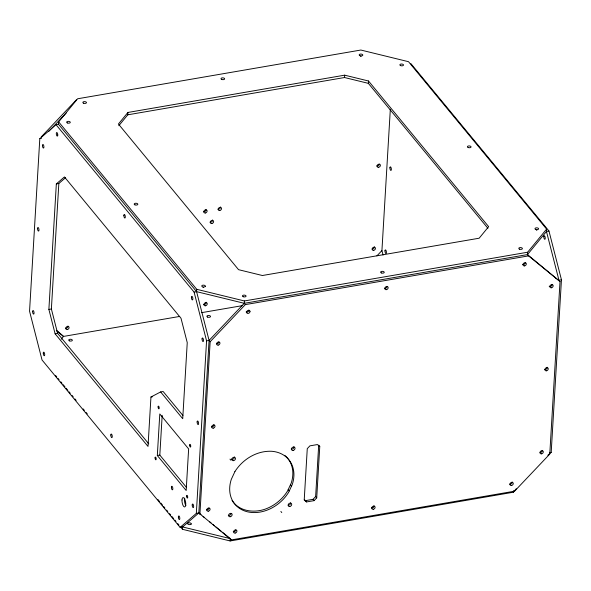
<?xml version="1.0" encoding="UTF-8"?>
<svg xmlns="http://www.w3.org/2000/svg" width="591" height="591" viewBox="0 0 591 591"><rect width="100%" height="100%" fill="white"/><g stroke="black" fill="none" stroke-linecap="round" stroke-linejoin="round"><path stroke-width="0.89" d="M39.804 138.656L29.55 311.206L42.035 359.978L180.115 527.379L182.612 526.95L230.276 538.608L231.354 539.915L514.591 491.18L549.778 454.073L560.024 281.523L527.49 254.581L244.26 303.316L196.589 291.651L194.092 292.087L56.012 124.679L39.804 138.656L41.466 138.375M231.354 539.915L198.82 512.966L209.074 340.416L196.589 291.651L58.509 124.25L58.649 121.894L77.628 98.771L360.857 50.036L408.529 61.7L546.609 229.101L546.468 231.458L558.953 280.223L561.45 279.794L548.965 231.022L410.885 63.621M48.883 309.418L56.337 183.927L64.441 176.938L181.001 318.254L187.244 342.64L182.722 418.716L160.634 391.936L150.949 397.012L148.009 446.419L55.118 333.804L48.883 309.418L51.38 308.99L58.834 183.498L65.586 177.677M118.835 125.698L127.767 114.817L127.907 112.46L344.664 75.168L368.496 80.997L488.639 226.656L479.153 238.217L262.389 275.509L238.557 269.681L118.414 124.029L127.907 112.46M157.317 455.521L159.792 413.951L188.64 448.931L186.172 490.5L157.317 455.521L159.821 455.092L186.364 487.272M159.821 455.092L162.178 415.325M516.246 488.727L513.372 492.229L230.143 540.964L182.471 529.3L182.612 526.95L198.82 512.966L200.97 514.717M196.589 291.651L196.729 289.302L58.649 121.894M180.115 527.379L196.323 513.402L206.577 340.852L194.092 292.087M199.898 514.273L210.152 341.724L245.331 304.616L528.568 255.888L560.024 281.523M230.143 540.964L230.276 538.608L222.415 532.196M206.577 340.852L209.074 340.416L244.26 303.316L244.401 300.959L527.63 252.231L546.609 229.101M304.321 499.668L305.503 500.629L313.001 499.343L315.638 496.558L318.689 445.186L319.768 446.493L316.717 497.866L314.072 500.643L306.574 501.936L304.217 500.016L307.268 448.643L309.906 445.858L317.404 444.565L319.768 446.493M127.767 114.817L344.523 77.524L344.664 75.168M487.915 228.296L368.356 83.353L368.496 80.997M383.064 255.017L381.926 250.584L390.326 109.239M513.372 492.229L513.468 490.663M528.568 255.888L527.49 254.581L527.63 252.231M547.82 455.255L551.196 452.344L561.45 279.794M248.907 310.127L248.87 310.534A1.817 1.426 -39.5 0 1 246.115 311.959M61.205 339.219L63.51 336.419L179.708 316.429M527.49 254.581L546.468 231.458L548.965 231.022M41.222 136.927L76.409 99.82M48.58 131.601L66.177 113.051M376.903 255.881L381.926 250.584M56.012 124.679L58.509 124.25M56.337 183.927L58.834 183.498M55.118 333.804L57.623 333.376L148.762 443.863M201.494 312.676L242.347 305.65M160.634 391.936L163.138 391.508L182.9 415.466M150.949 397.012L152.611 396.724M196.323 513.402L198.82 512.966M549.534 452.625L551.196 452.344M344.523 77.524L368.356 83.353M196.729 289.302L244.401 300.959M57.423 331.034L63.51 336.419L56.359 330.591M203.112 516.468L204.538 517.627M209.546 521.713L210.972 522.872M213.122 524.623L214.548 525.791M215.981 526.958L220.982 531.036M232.056 500.459C239.547 512.042 255.467 513.394 267.295 508.319A34.965 27.415 -39.5 0 0 287.603 490.899L291.237 483.069A34.965 27.415 -39.5 0 0 284.67 455.329M244.26 303.316L245.331 304.616M209.074 340.416L210.152 341.724M315.638 496.558L316.717 497.866M313.001 499.343L314.072 500.643M305.503 500.629L306.574 501.936M290.432 484.805L291.511 486.112M288.186 489.636L289.265 490.944M280.88 511.466L281.774 512.552M229.98 459.126L230.874 460.212M55.554 375.433L56.729 376.859M57.903 378.284L59.078 379.71M60.843 381.845L62.018 383.271M63.193 384.697L64.958 386.832M66.133 388.257L67.891 390.392M69.073 391.818L70.248 393.244M72.006 395.379L73.181 396.805M74.946 398.94L76.121 400.366M83.168 408.913L84.343 410.339M86.109 412.474L87.283 413.899M157.797 499.38L159.555 501.523M160.73 502.948L162.495 505.083M163.67 506.509L164.845 507.935M166.61 510.07L167.785 511.496M169.543 513.631L170.718 515.057M171.892 516.482L173.658 518.617M174.833 520.043L176.007 521.469M177.773 523.604L178.947 525.03M180.706 527.165L182.471 529.3M51.38 308.99L57.623 333.376M554.727 277.401A1.817 0.665 80.2 0 1 555.614 278.198M185.884 505.615A4.765 1.743 80.2 0 1 184.724 498.139M218.877 341.945A1.817 1.426 -39.5 0 1 216.69 343.822M387.075 286.502A1.817 1.426 -39.5 0 1 384.497 288.29M525.244 262.729A1.817 1.426 -39.5 0 1 522.666 264.517M552.09 284.618A1.817 1.426 -39.5 0 1 550.982 286.243A1.817 1.426 -39.5 0 1 549.187 286.214M547.126 367.247A1.817 1.426 -39.5 0 1 546.439 368.998A1.817 1.426 -39.5 0 1 544.584 369.434M542.228 450.667A1.817 1.426 -39.5 0 1 540.041 452.543M512.161 481.946A1.817 1.426 -39.5 0 1 511.466 483.697A1.817 1.426 -39.5 0 1 509.612 484.125M374 505.719A1.817 1.426 -39.5 0 1 373.305 507.47A1.817 1.426 -39.5 0 1 371.451 507.898M209.015 508.001A1.817 1.426 -39.5 0 1 206.429 509.789M235.861 529.883A1.817 1.426 -39.5 0 1 233.282 531.671M213.912 424.582A1.817 1.426 -39.5 0 1 213.218 426.333A1.817 1.426 -39.5 0 1 211.364 426.761M234.368 456.932A1.95 1.529 -39.5 0 1 232.98 459.214L232.507 459.355A1.95 1.529 -39.5 0 1 231.273 459.074M290.595 502.764A1.95 1.529 -39.5 0 1 289.206 505.046L288.74 505.187A1.95 1.529 -39.5 0 1 288.282 505.209M231.066 513.439A1.95 1.529 -39.5 0 1 229.648 515.293L229.175 515.433A1.95 1.529 -39.5 0 1 228.296 515.359M293.926 446.685A1.95 1.529 -39.5 0 1 292.538 448.968L292.072 449.108A1.95 1.529 -39.5 0 1 291.193 449.034M374.347 246.779A1.817 1.426 -39.5 0 1 372.19 249.047M379.311 164.15A1.817 1.426 -39.5 0 1 376.733 165.938M206.148 302.223A1.817 1.426 -39.5 0 1 205.454 303.973A1.817 1.426 -39.5 0 1 203.6 304.409M67.98 325.996A1.817 1.426 -39.5 0 1 67.285 327.746A1.817 1.426 -39.5 0 1 65.431 328.182M220.436 206.953A1.817 1.426 -39.5 0 1 219.741 208.704A1.817 1.426 -39.5 0 1 217.887 209.14M206 209.436A1.817 1.426 -39.5 0 1 205.313 211.186A1.817 1.426 -39.5 0 1 203.459 211.622M212.516 219.955A1.817 1.426 -39.5 0 1 211.829 221.714A1.817 1.426 -39.5 0 1 209.975 222.142M203.001 287.514A1.817 0.909 3.4 0 1 203.474 287.507M360.591 56.418A1.817 0.909 3.4 0 1 361.071 56.433M536.392 230.172A1.817 0.909 3.4 0 1 536.864 230.195M543.816 236.481L543.794 236.895A1.817 0.665 80.2 0 0 544.902 239.259L545.05 239.119A1.817 0.665 80.2 0 0 544.858 236.334A1.817 0.665 80.2 0 0 543.816 236.481M57.755 135.036L57.726 135.435A1.817 0.665 80.2 0 1 56.507 134.984L56.396 134.526A1.817 0.665 80.2 0 1 56.869 132.547A1.817 0.665 80.2 0 1 57.755 135.036M249.986 311.427L249.949 311.841A1.817 1.426 -39.5 0 1 247.186 313.26L246.912 313.016A1.817 1.426 -39.5 0 1 247.821 310.497A1.817 1.426 -39.5 0 1 249.986 311.427M234.923 471.566L231.288 479.404A34.965 27.415 -39.5 0 0 247.873 511.895A34.965 27.415 -39.5 0 0 288.681 492.207L292.316 484.369A34.965 27.415 -39.5 0 0 271.838 451.288C256.93 450.534 242.798 459.192 234.923 471.566M205.321 286.399L205.129 286.605A1.817 0.909 3.4 0 1 202.27 286.642A1.817 0.909 3.4 0 1 202.698 285.231L203.141 285.165A1.817 0.909 3.4 0 1 205.321 286.399M191.196 524.047L191.011 524.254A1.817 0.909 3.4 0 1 188.152 524.291A1.817 0.909 3.4 0 1 188.581 522.88L189.024 522.813A1.817 0.909 3.4 0 1 191.196 524.047M389.92 167.763A1.817 0.665 80.2 0 0 390.917 170.43A1.817 0.665 80.2 0 0 391.079 167.711A1.817 0.665 80.2 0 0 389.92 167.763M384.992 250.813A1.817 0.665 80.2 0 0 385.982 253.473A1.817 0.665 80.2 0 0 386.145 250.754A1.817 0.665 80.2 0 0 384.992 250.813M197.143 421.908A1.817 0.665 80.2 0 0 198.14 424.567A1.817 0.665 80.2 0 0 198.303 421.856A1.817 0.665 80.2 0 0 197.143 421.908M123.866 215.353A1.817 0.665 80.2 0 0 124.864 218.02A1.817 0.665 80.2 0 0 125.026 215.301A1.817 0.665 80.2 0 0 123.866 215.353M110.82 434.961A1.817 0.665 80.2 0 0 111.817 437.628A1.817 0.665 80.2 0 0 111.98 434.91A1.817 0.665 80.2 0 0 110.82 434.961M32.616 311.442A1.817 0.665 80.2 0 0 33.606 314.102A1.817 0.665 80.2 0 0 33.768 311.383A1.817 0.665 80.2 0 0 32.616 311.442M43.269 353.063A1.817 0.665 80.2 0 0 44.259 355.723A1.817 0.665 80.2 0 0 44.421 353.012A1.817 0.665 80.2 0 0 43.269 353.063M42.478 145.386A1.817 0.665 80.2 0 0 43.475 148.053A1.817 0.665 80.2 0 0 43.631 145.334A1.817 0.665 80.2 0 0 42.478 145.386M191.425 297.258A1.817 0.665 80.2 0 0 192.415 299.918A1.817 0.665 80.2 0 0 192.577 297.199A1.817 0.665 80.2 0 0 191.425 297.258M202.078 338.879A1.817 0.665 80.2 0 0 203.075 341.546A1.817 0.665 80.2 0 0 203.23 338.828A1.817 0.665 80.2 0 0 202.078 338.879M192.215 504.936A1.817 0.665 80.2 0 0 193.205 507.595A1.817 0.665 80.2 0 0 193.368 504.877A1.817 0.665 80.2 0 0 192.215 504.936M178.379 516.866A1.817 0.665 80.2 0 0 179.369 519.526A1.817 0.665 80.2 0 0 179.531 516.815A1.817 0.665 80.2 0 0 178.379 516.866M37.543 228.414A1.817 0.665 80.2 0 0 38.541 231.074A1.817 0.665 80.2 0 0 38.703 228.362A1.817 0.665 80.2 0 0 37.543 228.414M171.412 487.169A1.81 0.665 80.2 0 0 172.402 489.821A1.81 0.665 80.2 0 0 172.565 487.117A1.81 0.665 80.2 0 0 171.412 487.169M158.115 406.837A1.359 0.495 80.2 0 0 158.861 408.832A1.359 0.495 80.2 0 0 158.986 406.793A1.359 0.495 80.2 0 0 158.115 406.837M189.659 445.075A1.359 0.495 80.2 0 0 190.405 447.077A1.359 0.495 80.2 0 0 190.531 445.038A1.359 0.495 80.2 0 0 189.659 445.075M186.63 496.056A1.359 0.495 80.2 0 0 187.377 498.058A1.359 0.495 80.2 0 0 187.502 496.019A1.359 0.495 80.2 0 0 186.63 496.056M155.086 457.818A1.359 0.495 80.2 0 0 155.832 459.813A1.359 0.495 80.2 0 0 155.958 457.774A1.359 0.495 80.2 0 0 155.086 457.818M181.991 499.971A4.765 1.743 80.2 0 0 184.606 506.967A4.765 1.743 80.2 0 0 185.027 499.831A4.765 1.743 80.2 0 0 181.991 499.971M213.262 428.135A1.817 1.426 -39.5 0 0 214.843 425.535A1.817 1.426 -39.5 0 0 211.955 426.03A1.817 1.426 -39.5 0 0 213.262 428.135M546.476 370.801A1.817 1.426 -39.5 0 0 548.064 368.2A1.817 1.426 -39.5 0 0 545.175 368.695A1.817 1.426 -39.5 0 0 546.476 370.801M386.396 289.664A1.817 1.426 -39.5 0 0 387.977 287.063A1.817 1.426 -39.5 0 0 385.088 287.558A1.817 1.426 -39.5 0 0 386.396 289.664M373.342 509.272A1.817 1.426 -39.5 0 0 374.93 506.672A1.817 1.426 -39.5 0 0 372.042 507.167A1.817 1.426 -39.5 0 0 373.342 509.272M208.328 511.163A1.817 1.426 -39.5 0 0 209.908 508.555A1.817 1.426 -39.5 0 0 207.027 509.058A1.817 1.426 -39.5 0 0 208.328 511.163M235.181 533.045A1.817 1.426 -39.5 0 0 236.762 530.445A1.817 1.426 -39.5 0 0 233.873 530.94A1.817 1.426 -39.5 0 0 235.181 533.045M218.19 345.107A1.817 1.426 -39.5 0 0 219.778 342.507A1.817 1.426 -39.5 0 0 216.89 343.002A1.817 1.426 -39.5 0 0 218.19 345.107M524.557 265.891A1.817 1.426 -39.5 0 0 526.145 263.291A1.817 1.426 -39.5 0 0 523.257 263.785A1.817 1.426 -39.5 0 0 524.557 265.891M551.41 287.773A1.817 1.426 -39.5 0 0 552.991 285.172A1.817 1.426 -39.5 0 0 550.11 285.675A1.817 1.426 -39.5 0 0 551.41 287.773M541.548 453.829A1.817 1.426 -39.5 0 0 543.129 451.228A1.817 1.426 -39.5 0 0 540.24 451.723A1.817 1.426 -39.5 0 0 541.548 453.829M511.51 485.499A1.817 1.426 -39.5 0 0 513.091 482.899A1.817 1.426 -39.5 0 0 510.21 483.394A1.817 1.426 -39.5 0 0 511.51 485.499M233.585 460.655A1.95 1.529 -39.5 0 0 235.284 457.862A1.95 1.529 -39.5 0 0 232.182 458.394A1.95 1.529 -39.5 0 0 233.585 460.655M230.254 516.733A1.95 1.529 -39.5 0 0 231.953 513.941A1.95 1.529 -39.5 0 0 228.85 514.473A1.95 1.529 -39.5 0 0 230.254 516.733M289.819 506.487A1.95 1.529 -39.5 0 0 291.518 503.695A1.95 1.529 -39.5 0 0 288.415 504.226A1.95 1.529 -39.5 0 0 289.819 506.487M293.151 450.408A1.95 1.529 -39.5 0 0 294.85 447.616A1.95 1.529 -39.5 0 0 291.747 448.148A1.95 1.529 -39.5 0 0 293.151 450.408M67.33 329.549A1.817 1.426 -39.5 0 0 68.911 326.949A1.817 1.426 -39.5 0 0 66.029 327.444A1.817 1.426 -39.5 0 0 67.33 329.549M205.498 305.776A1.817 1.426 -39.5 0 0 207.079 303.176A1.817 1.426 -39.5 0 0 204.19 303.671A1.817 1.426 -39.5 0 0 205.498 305.776M373.697 250.333A1.817 1.426 -39.5 0 0 375.278 247.732A1.817 1.426 -39.5 0 0 372.396 248.227A1.817 1.426 -39.5 0 0 373.697 250.333M378.632 167.305A1.817 1.426 -39.5 0 0 380.212 164.704A1.817 1.426 -39.5 0 0 377.324 165.199A1.817 1.426 -39.5 0 0 378.632 167.305M219.786 210.507A1.817 1.426 -39.5 0 0 221.366 207.906A1.817 1.426 -39.5 0 0 218.478 208.401A1.817 1.426 -39.5 0 0 219.786 210.507M205.35 212.989A1.817 1.426 -39.5 0 0 206.939 210.389A1.817 1.426 -39.5 0 0 204.05 210.884A1.817 1.426 -39.5 0 0 205.35 212.989M211.866 223.516A1.817 1.426 -39.5 0 0 213.454 220.916A1.817 1.426 -39.5 0 0 210.566 221.411A1.817 1.426 -39.5 0 0 211.866 223.516M381.343 272.931A1.817 0.909 3.4 0 0 384.231 272.436A1.817 0.909 3.4 0 0 381.712 271.38A1.817 0.909 3.4 0 0 381.343 272.931M243.182 296.704A1.817 0.909 3.4 0 0 246.063 296.202A1.817 0.909 3.4 0 0 243.544 295.153A1.817 0.909 3.4 0 0 243.182 296.704M519.511 249.158A1.817 0.909 3.4 0 0 522.4 248.663A1.817 0.909 3.4 0 0 519.881 247.607A1.817 0.909 3.4 0 0 519.511 249.158M535.712 229.419A1.817 0.909 3.4 0 0 538.593 228.924A1.817 0.909 3.4 0 0 536.074 227.867A1.817 0.909 3.4 0 0 535.712 229.419M468.153 147.514A1.817 0.909 3.4 0 0 471.042 147.019A1.817 0.909 3.4 0 0 468.523 145.962A1.817 0.909 3.4 0 0 468.153 147.514M400.602 65.616A1.817 0.909 3.4 0 0 403.483 65.121A1.817 0.909 3.4 0 0 400.964 64.064A1.817 0.909 3.4 0 0 400.602 65.616M359.912 55.665A1.817 0.909 3.4 0 0 362.8 55.17A1.817 0.909 3.4 0 0 360.281 54.113A1.817 0.909 3.4 0 0 359.912 55.665M221.743 79.438A1.817 0.909 3.4 0 0 224.632 78.943A1.817 0.909 3.4 0 0 222.113 77.886A1.817 0.909 3.4 0 0 221.743 79.438M83.582 103.211A1.817 0.909 3.4 0 0 86.463 102.708A1.817 0.909 3.4 0 0 83.944 101.659A1.817 0.909 3.4 0 0 83.582 103.211M67.381 122.95A1.817 0.909 3.4 0 0 70.27 122.448A1.817 0.909 3.4 0 0 67.751 121.391A1.817 0.909 3.4 0 0 67.381 122.95M134.94 204.848A1.817 0.909 3.4 0 0 137.821 204.353A1.817 0.909 3.4 0 0 135.302 203.297A1.817 0.909 3.4 0 0 134.94 204.848M207.626 317.086A1.817 0.909 3.4 0 0 210.514 316.584A1.817 0.909 3.4 0 0 207.995 315.528A1.817 0.909 3.4 0 0 207.626 317.086M69.457 340.859A1.817 0.909 3.4 0 0 72.346 340.357A1.817 0.909 3.4 0 0 69.827 339.3A1.817 0.909 3.4 0 0 69.457 340.859"/></g></svg>
